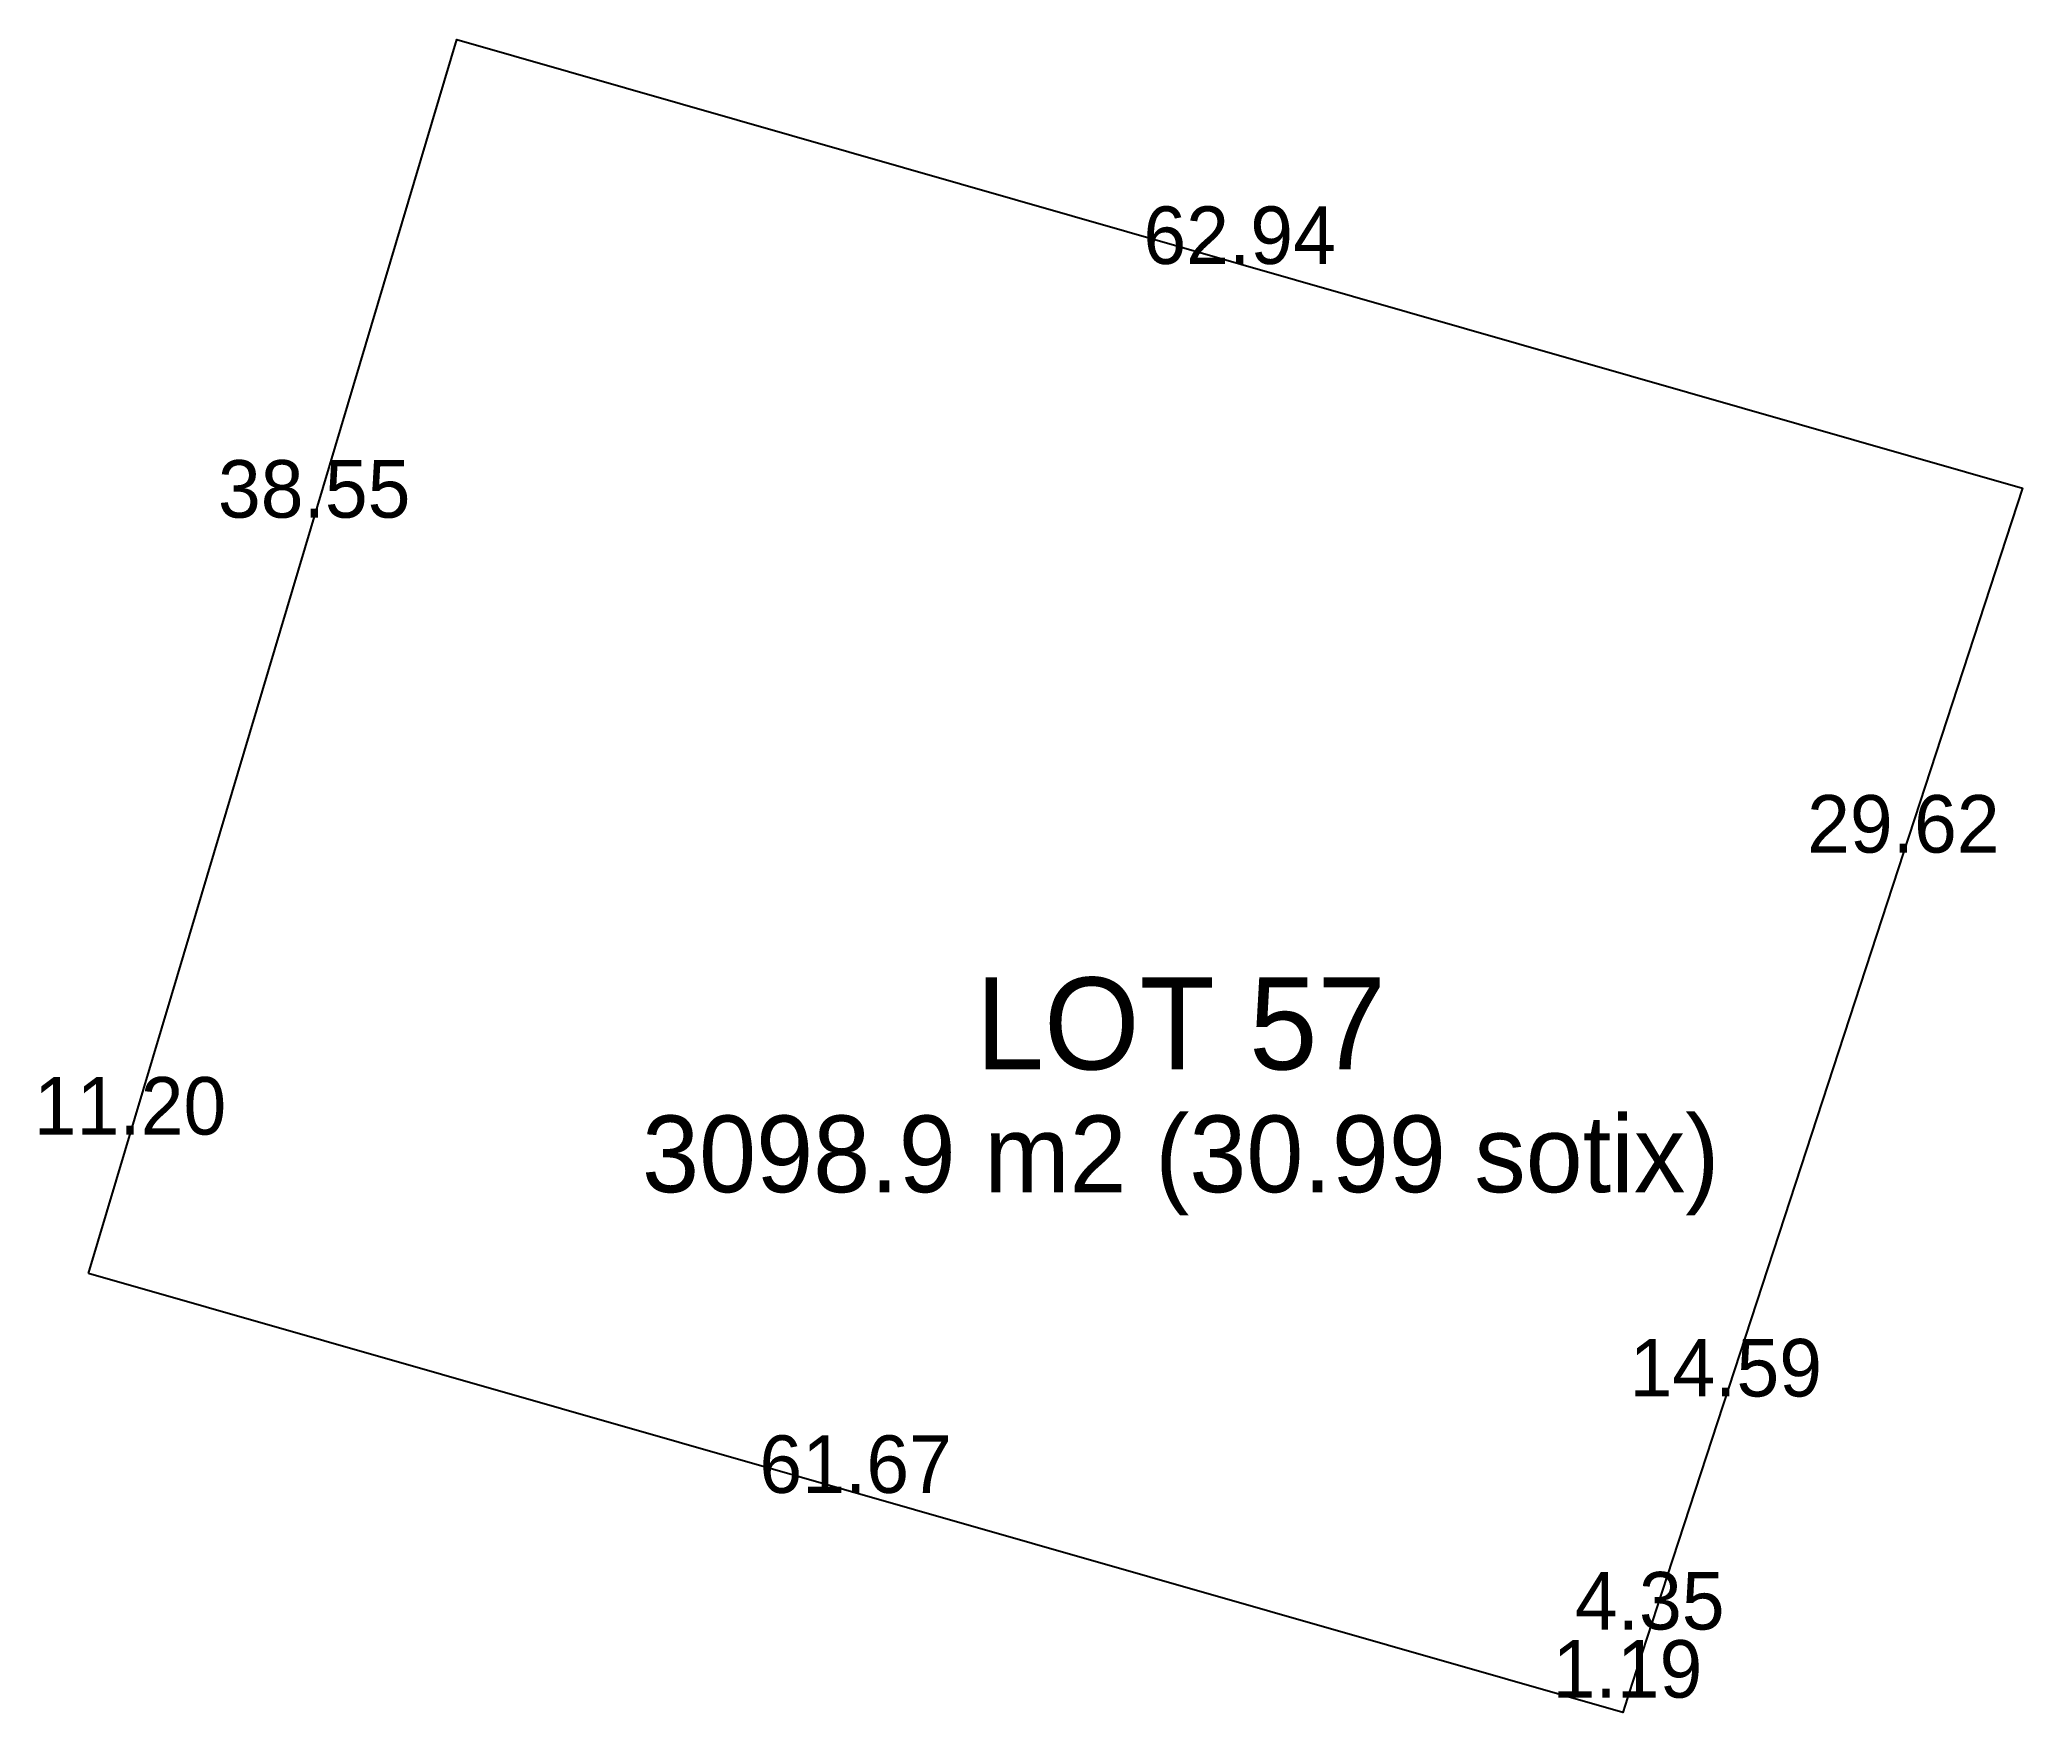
# Model space of a CAD drawing. Header units: metres. Extents: x -44.1 to 32.5, y -22.8 to 41.9.
import ezdxf
from ezdxf.enums import TextEntityAlignment as Align

# ---------------------------------------------------------------- set-up
doc = ezdxf.new("R2010")
doc.units = ezdxf.units.M

msp = doc.modelspace()

# ---------------------------------------------------------------- linework, layer by layer
at = {"layer": 'LOTS'}
msp.add_lwpolyline([(-42.2126, -5.8069), (-39.0079, 4.9259), (-27.9767, 41.8681), (32.5288, 24.5335), (23.3322, -3.6251), (18.8019, -17.4966), (17.4519, -21.6332), (17.0824, -22.7656)], close=True, dxfattribs=at)

# ---------------------------------------------------------------- texts
at = {"layer": 'DIMS'}
for s, p in [('62.94', (2.276, 33.2008)), ('38.55', (-33.4923, 23.397)), ('29.62', (27.9305, 10.4542)), ('11.20', (-40.6103, -0.4405)), ('14.59', (21.0671, -10.5609)), ('61.67', (-12.5651, -14.2862)), ('4.35', (18.1269, -19.5649)), ('1.19', (17.2671, -22.1994))]:
    msp.add_text(s, height=2.223, dxfattribs=at).set_placement(p, align=Align.CENTER)
at = {"layer": 'LABELS'}
for s, height, p in [('LOT 57', 3.557, (0, 2.0751)), ('3098.9 m2 (30.99 sotix)', 2.964, (0, -2.6679))]:
    msp.add_text(s, height=height, dxfattribs=at).set_placement(p, align=Align.CENTER)

doc.saveas('drawing.dxf')
